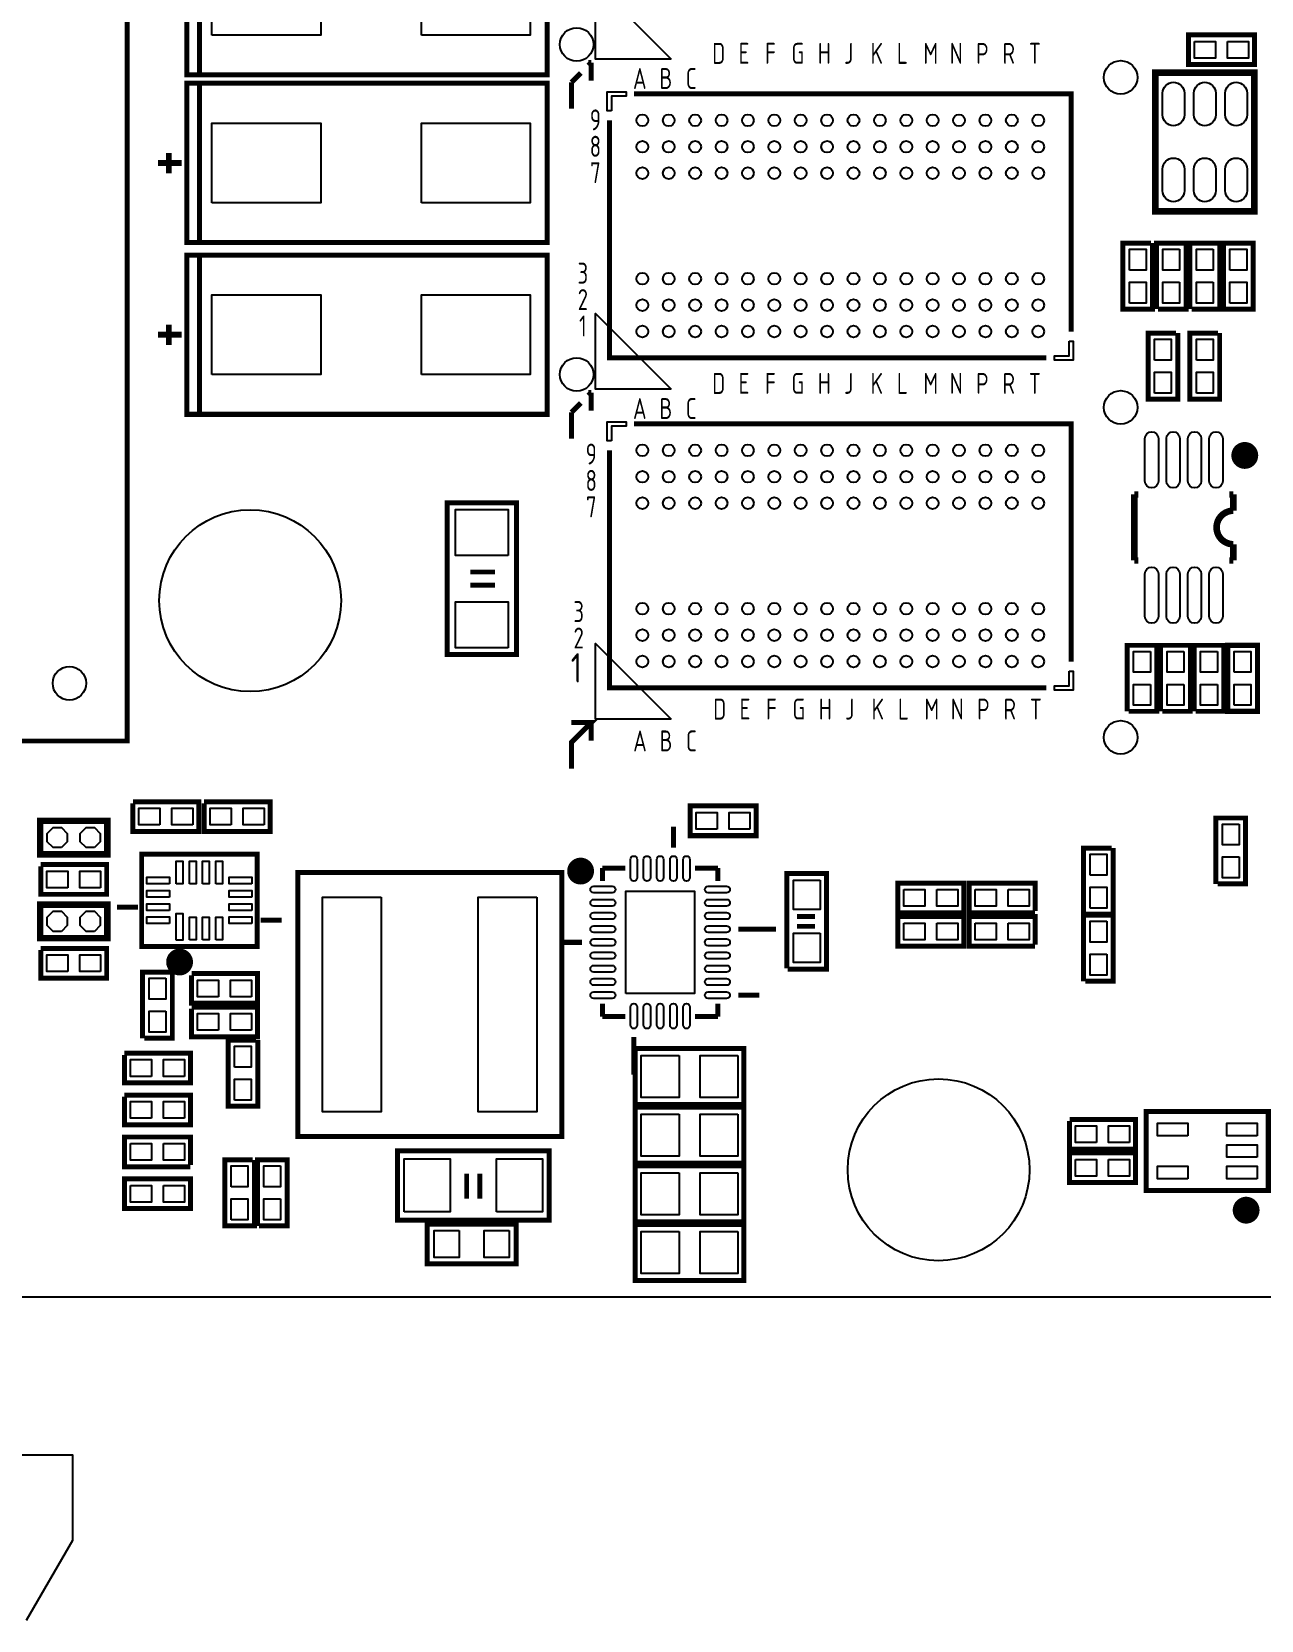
# Model space of a CAD drawing. Header units: millimetres. Extents: x -15 to 227, y -9 to 102.
# Drawn here: x 136.01 to 173.28, y -6.4 to 41.74 of the extents above; entities that cross this region are included whole.
import ezdxf
from ezdxf.enums import TextEntityAlignment as Align

# ---------------------------------------------------------------- set-up
doc = ezdxf.new("R2010")
doc.units = ezdxf.units.MM
doc.header["$LTSCALE"] = 10
for name, color, linetype in [('BG_OUTLINE', 2, 'Continuous'), ('PG_SILKSCREEN_TOP', 3, 'Continuous'), ('PIN_TOP', 4, 'Continuous')]:
    doc.layers.add(name, color=color, linetype=linetype)
doc.styles.get("Standard").update_dxf_attribs({"font": 'isocp.shx', "width": 0.707, "bigfont": 'hztxt.shx'})

msp = doc.modelspace()

# ---------------------------------------------------------------- linework, layer by layer
at = {"layer": 'BG_OUTLINE'}
for points in [[(133.299962, 3.39979), (224.499932, 3.39979, 0.414205), (226.499928, 5.399786), (226.499928, 70.799706), (226.499928, 99.799902, 0.414202), (224.499932, 101.799898), (-5.500116, 101.799898, 0.414205)], [(135.849868, -6.400292), (137.249916, -3.975354), (137.249916, -1.400048), (133.299962, -1.400048, -0.414206)]]:
    msp.add_lwpolyline(points, format="xyb", dxfattribs=at)
at = {"layer": 'PG_SILKSCREEN_TOP'}
for points in [[(138.900408, 20.245832, 0.150114, 0.150114, 0), (80.400652, 20.245832, 0.150114, 0.150114, 0), (80.400652, 78.745588, 0.150114, 0.150114, 0), (138.900408, 78.745588, 0.150114, 0.150114, 0)], [(140.708888, 45.259752, 0.1524, 0.1524, 0), (151.630888, 45.259752, 0.1524, 0.1524, 0), (151.630888, 40.433752, 0.1524, 0.1524, 0), (140.708888, 40.433752, 0.1524, 0.1524, 0)], [(173.077886, 40.745664, 0.1524, 0.1524, 0), (171.07789, 40.745664, 0.1524, 0.1524, 0), (171.07789, 41.64584, 0.1524, 0.1524, 0), (173.077886, 41.64584, 0.1524, 0.1524, 0)], [(173.070012, 40.501824, 0.199898, 0.199898, 0), (173.070012, 36.30168, 0.199898, 0.199898, 0), (170.069764, 36.30168, 0.199898, 0.199898, 0), (170.069764, 40.501824, 0.199898, 0.199898, 0)], [(140.708888, 40.179752, 0.1524, 0.1524, 0), (151.630888, 40.179752, 0.1524, 0.1524, 0), (151.630888, 35.353752, 0.1524, 0.1524, 0), (140.708888, 35.353752, 0.1524, 0.1524, 0)], [(173.035976, 35.33775, 0.1524, 0.1524, 0), (173.035976, 33.337754, 0.1524, 0.1524, 0), (172.1358, 33.337754, 0.1524, 0.1524, 0), (172.1358, 35.33775, 0.1524, 0.1524, 0)], [(140.708888, 34.972752, 0.1524, 0.1524, 0), (151.376888, 34.972752, 0.1524, 0.1524, 0), (151.630888, 34.972752, 0.1524, 0.1524, 0), (151.630888, 30.146752, 0.1524, 0.1524, 0), (140.708888, 30.146752, 0.1524, 0.1524, 0)], [(172.985684, 28.900882, 0.405892, 0.405892, 1), (172.577608, 28.901034, 0.405892, 0.405892, 1)], [(148.599652, 22.868382, 0.150114, 0.150114, 0), (148.599652, 27.468322, 0.150114, 0.150114, 0), (150.699724, 27.468322, 0.150114, 0.150114, 0), (150.699724, 22.868382, 0.150114, 0.150114, 0)], [(173.162976, 23.14575, 0.1524, 0.1524, 0), (173.162976, 21.145754, 0.1524, 0.1524, 0), (172.2628, 21.145754, 0.1524, 0.1524, 0), (172.2628, 23.14575, 0.1524, 0.1524, 0)], [(155.96489, 18.27784, 0.1524, 0.1524, 0), (157.964886, 18.27784, 0.1524, 0.1524, 0), (157.964886, 17.377664, 0.1524, 0.1524, 0), (155.96489, 17.377664, 0.1524, 0.1524, 0)], [(136.263888, 17.827752, 0.199898, 0.199898, 0), (138.295888, 17.827752, 0.199898, 0.199898, 0), (138.295888, 16.811752, 0.199898, 0.199898, 0), (136.263888, 16.811752, 0.199898, 0.199898, 0)], [(136.263888, 17.827752, 0.127, 0.127, 0), (138.295888, 17.827752, 0.127, 0.127, 0), (138.295888, 16.811752, 0.127, 0.127, 0), (136.263888, 16.811752, 0.127, 0.127, 0)], [(139.339828, 14.014704, 0.150114, 0.150114, 0), (139.339828, 16.8148, 0.150114, 0.150114, 0), (142.839948, 16.8148, 0.150114, 0.150114, 0), (142.839948, 14.014704, 0.150114, 0.150114, 0)], [(152.850342, 16.303752, 0.4064, 0.4064, 1), (152.443582, 16.30386, 0.4064, 0.4064, 1)], [(152.074626, 16.260826, 0.1524, 0.1524, 0), (152.074626, 8.260842, 0.1524, 0.1524, 0), (144.074642, 8.260842, 0.1524, 0.1524, 0), (144.074642, 16.260826, 0.1524, 0.1524, 0)], [(164.264086, 15.041118, 0.1524, 0.1524, 0), (162.26409, 15.041118, 0.1524, 0.1524, 0), (162.26409, 15.941294, 0.1524, 0.1524, 0), (164.264086, 15.941294, 0.1524, 0.1524, 0)], [(136.263888, 15.287752, 0.199898, 0.199898, 0), (138.295888, 15.287752, 0.199898, 0.199898, 0), (138.295888, 14.271752, 0.199898, 0.199898, 0), (136.263888, 14.271752, 0.199898, 0.199898, 0)], [(136.263888, 15.287752, 0.127, 0.127, 0), (138.295888, 15.287752, 0.127, 0.127, 0), (138.295888, 14.271752, 0.127, 0.127, 0), (136.263888, 14.271752, 0.127, 0.127, 0)], [(164.264086, 14.025118, 0.1524, 0.1524, 0), (162.26409, 14.025118, 0.1524, 0.1524, 0), (162.26409, 14.925294, 0.1524, 0.1524, 0), (164.264086, 14.925294, 0.1524, 0.1524, 0)], [(140.69314, 13.547852, 0.4064, 0.4064, 1), (140.286636, 13.548052, 0.4064, 0.4064, 1)], [(157.598872, 9.230868, 0.150114, 0.150114, 0), (154.298904, 9.230868, 0.150114, 0.150114, 0), (154.298904, 10.930636, 0.150114, 0.150114, 0), (157.598872, 10.930636, 0.150114, 0.150114, 0)], [(157.598872, 7.452868, 0.150114, 0.150114, 0), (154.298904, 7.452868, 0.150114, 0.150114, 0), (154.298904, 9.152636, 0.150114, 0.150114, 0), (157.598872, 9.152636, 0.150114, 0.150114, 0)], [(173.49597, 6.620256, 0.1524, 0.1524, 0), (169.796206, 6.620256, 0.1524, 0.1524, 0), (169.796206, 9.020048, 0.1524, 0.1524, 0), (173.49597, 9.020048, 0.1524, 0.1524, 0)], [(147.093686, 7.828788, 0.150114, 0.150114, 0), (151.693626, 7.828788, 0.150114, 0.150114, 0), (151.693626, 5.728716, 0.150114, 0.150114, 0), (147.093686, 5.728716, 0.150114, 0.150114, 0)], [(169.471086, 6.862064, 0.1524, 0.1524, 0), (167.47109, 6.862064, 0.1524, 0.1524, 0), (167.47109, 7.76224, 0.1524, 0.1524, 0), (169.471086, 7.76224, 0.1524, 0.1524, 0)], [(157.598872, 5.674868, 0.150114, 0.150114, 0), (154.298904, 5.674868, 0.150114, 0.150114, 0), (154.298904, 7.374636, 0.150114, 0.150114, 0), (157.598872, 7.374636, 0.150114, 0.150114, 0)], [(140.819632, 6.074664, 0.1524, 0.1524, 0), (138.819636, 6.074664, 0.1524, 0.1524, 0), (138.819636, 6.97484, 0.1524, 0.1524, 0), (140.819632, 6.97484, 0.1524, 0.1524, 0)], [(173.026324, 6.027166, 0.4064, 0.4064, 1), (172.619852, 6.027138, 0.4064, 0.4064, 1)], [(150.694898, 4.400804, 0.150114, 0.150114, 0), (147.994878, 4.400804, 0.150114, 0.150114, 0), (147.994878, 5.6007, 0.150114, 0.150114, 0), (150.694898, 5.6007, 0.150114, 0.150114, 0)], [(157.598872, 3.896868, 0.150114, 0.150114, 0), (154.298904, 3.896868, 0.150114, 0.150114, 0), (154.298904, 5.596636, 0.150114, 0.150114, 0), (157.598872, 5.596636, 0.150114, 0.150114, 0)]]:
    msp.add_lwpolyline(points, format="xyseb", close=True, dxfattribs=at)
for points in [[(141.089888, 45.259752, 0.1524, 0.1524, 0), (141.089888, 40.433752, 0.1524, 0.1524, 0)], [(152.654762, 40.49268, 0.1524, 0.1524, 0), (152.36952, 40.207438, 0.1524, 0.1524, 0)], [(152.969722, 40.807386, 0.1524, 0.1524, 0), (152.883108, 40.720772, 0.1524, 0.1524, 0)], [(152.883108, 40.807386, 0.1524, 0.1524, 0), (152.969722, 40.807386, 0.1524, 0.1524, 0)], [(152.969722, 40.807386, 0.1524, 0.1524, 0), (152.969722, 40.257476, 0.1524, 0.1524, 0)], [(141.089888, 40.179752, 0.1524, 0.1524, 0), (141.089888, 35.353752, 0.1524, 0.1524, 0)], [(152.36952, 40.207438, 0.1524, 0.1524, 0), (152.36952, 39.407338, 0.1524, 0.1524, 0)], [(154.269694, 39.856156, 0.1524, 0.1524, 0), (167.519604, 39.856156, 0.1524, 0.1524, 0), (167.519604, 32.656272, 0.1524, 0.1524, 0)], [(166.769542, 31.856172, 0.1524, 0.1524, 0), (153.519632, 31.856172, 0.1524, 0.1524, 0), (153.519632, 39.056056, 0.1524, 0.1524, 0)], [(140.165328, 38.071552, 0.1778, 0.1778, 0), (140.165328, 37.450522, 0.1778, 0.1778, 0)], [(139.838938, 37.766752, 0.1778, 0.1778, 0), (140.552678, 37.766752, 0.1778, 0.1778, 0)], [(169.987976, 35.33775, 0.150114, 0.150114, 0), (169.987976, 33.337754, 0.150114, 0.150114, 0), (169.0878, 33.337754, 0.150114, 0.150114, 0), (169.0878, 35.33775, 0.150114, 0.150114, 0), (169.937938, 35.33775, 0.150114, 0.150114, 0)], [(170.1038, 33.337754, 0.150114, 0.150114, 0), (170.1038, 35.33775, 0.150114, 0.150114, 0), (171.003976, 35.33775, 0.150114, 0.150114, 0), (171.003976, 33.337754, 0.150114, 0.150114, 0), (170.153838, 33.337754, 0.150114, 0.150114, 0)], [(171.1198, 33.337754, 0.150114, 0.150114, 0), (171.1198, 35.33775, 0.150114, 0.150114, 0), (172.019976, 35.33775, 0.150114, 0.150114, 0), (172.019976, 33.337754, 0.150114, 0.150114, 0), (171.169838, 33.337754, 0.150114, 0.150114, 0)], [(141.089888, 34.972752, 0.1524, 0.1524, 0), (141.089888, 30.146752, 0.1524, 0.1524, 0)], [(140.165328, 32.864552, 0.1778, 0.1778, 0), (140.165328, 32.243522, 0.1778, 0.1778, 0)], [(139.838938, 32.559752, 0.1778, 0.1778, 0), (140.552678, 32.559752, 0.1778, 0.1778, 0)], [(170.749976, 32.60725, 0.150114, 0.150114, 0), (170.749976, 30.607254, 0.150114, 0.150114, 0), (169.8498, 30.607254, 0.150114, 0.150114, 0), (169.8498, 32.60725, 0.150114, 0.150114, 0), (170.699938, 32.60725, 0.150114, 0.150114, 0)], [(172.019976, 32.60725, 0.150114, 0.150114, 0), (172.019976, 30.607254, 0.150114, 0.150114, 0), (171.1198, 30.607254, 0.150114, 0.150114, 0), (171.1198, 32.60725, 0.150114, 0.150114, 0), (171.969938, 32.60725, 0.150114, 0.150114, 0)], [(152.969722, 30.806136, 0.1524, 0.1524, 0), (152.883108, 30.719522, 0.1524, 0.1524, 0)], [(152.883108, 30.806136, 0.1524, 0.1524, 0), (152.969722, 30.806136, 0.1524, 0.1524, 0)], [(152.969722, 30.806136, 0.1524, 0.1524, 0), (152.969722, 30.256226, 0.1524, 0.1524, 0)], [(152.654762, 30.49143, 0.1524, 0.1524, 0), (152.36952, 30.206188, 0.1524, 0.1524, 0)], [(152.36952, 30.206188, 0.1524, 0.1524, 0), (152.36952, 29.406088, 0.1524, 0.1524, 0)], [(154.269694, 29.854906, 0.1524, 0.1524, 0), (167.519604, 29.854906, 0.1524, 0.1524, 0), (167.519604, 22.655022, 0.1524, 0.1524, 0)], [(166.769542, 21.854922, 0.1524, 0.1524, 0), (153.519632, 21.854922, 0.1524, 0.1524, 0), (153.519632, 29.054806, 0.1524, 0.1524, 0)], [(169.435018, 27.71775, 0.199898, 0.199898, 0), (169.555414, 27.71775, 0.199898, 0.199898, 0)], [(169.435018, 25.717754, 0.199898, 0.199898, 0), (169.435018, 27.71775, 0.199898, 0.199898, 0)], [(172.435266, 27.71775, 0.199898, 0.199898, 0), (172.435266, 27.225752, 0.199898, 0.199898, 1.00025), (172.435266, 26.209752, 0.199898, 0.199898, 0), (172.435266, 25.717754, 0.199898, 0.199898, 0)], [(172.315124, 27.71775, 0.199898, 0.199898, 0), (172.435266, 27.71775, 0.199898, 0.199898, 0)], [(169.555414, 25.717754, 0.199898, 0.199898, 0), (169.435018, 25.717754, 0.199898, 0.199898, 0)], [(172.435266, 25.717754, 0.199898, 0.199898, 0), (172.315124, 25.717754, 0.199898, 0.199898, 0)], [(149.299676, 25.36825, 0.150114, 0.150114, 0), (150.049738, 25.36825, 0.150114, 0.150114, 0)], [(149.299676, 24.968454, 0.150114, 0.150114, 0), (150.049738, 24.968454, 0.150114, 0.150114, 0)], [(169.215054, 21.145754, 0.150114, 0.150114, 0), (169.215054, 23.14575, 0.150114, 0.150114, 0), (170.11523, 23.14575, 0.150114, 0.150114, 0), (170.11523, 21.145754, 0.150114, 0.150114, 0), (169.265092, 21.145754, 0.150114, 0.150114, 0)], [(170.231054, 21.145754, 0.150114, 0.150114, 0), (170.231054, 23.14575, 0.150114, 0.150114, 0), (171.13123, 23.14575, 0.150114, 0.150114, 0), (171.13123, 21.145754, 0.150114, 0.150114, 0), (170.281092, 21.145754, 0.150114, 0.150114, 0)], [(171.247054, 21.145754, 0.150114, 0.150114, 0), (171.247054, 23.14575, 0.150114, 0.150114, 0), (172.14723, 23.14575, 0.150114, 0.150114, 0), (172.14723, 21.145754, 0.150114, 0.150114, 0), (171.297092, 21.145754, 0.150114, 0.150114, 0)], [(152.36952, 20.804886, 0.1524, 0.1524, 0), (152.969722, 20.804886, 0.1524, 0.1524, 0), (152.36952, 20.204938, 0.1524, 0.1524, 0), (152.36952, 19.404838, 0.1524, 0.1524, 0)], [(152.969722, 20.804886, 0.1524, 0.1524, 0), (152.969722, 20.254976, 0.1524, 0.1524, 0)], [(139.07389, 18.40484, 0.150114, 0.150114, 0), (141.073886, 18.40484, 0.150114, 0.150114, 0), (141.073886, 17.504664, 0.150114, 0.150114, 0), (139.07389, 17.504664, 0.150114, 0.150114, 0), (139.07389, 18.354802, 0.150114, 0.150114, 0)], [(141.23289, 18.40484, 0.150114, 0.150114, 0), (143.232886, 18.40484, 0.150114, 0.150114, 0), (143.232886, 17.504664, 0.150114, 0.150114, 0), (141.23289, 17.504664, 0.150114, 0.150114, 0), (141.23289, 18.354802, 0.150114, 0.150114, 0)], [(171.9072, 15.913354, 0.150114, 0.150114, 0), (171.9072, 17.91335, 0.150114, 0.150114, 0), (172.807376, 17.91335, 0.150114, 0.150114, 0), (172.807376, 15.913354, 0.150114, 0.150114, 0), (171.957238, 15.913354, 0.150114, 0.150114, 0)], [(155.459684, 17.014698, 0.1524, 0.1524, 0), (155.459684, 17.649698, 0.1524, 0.1524, 0)], [(168.794176, 16.999204, 0.150114, 0.150114, 0), (168.794176, 14.999208, 0.150114, 0.150114, 0), (167.894, 14.999208, 0.150114, 0.150114, 0), (167.894, 16.999204, 0.150114, 0.150114, 0), (168.744138, 16.999204, 0.150114, 0.150114, 0)], [(136.27989, 16.49984, 0.150114, 0.150114, 0), (138.279886, 16.49984, 0.150114, 0.150114, 0), (138.279886, 15.599664, 0.150114, 0.150114, 0), (136.27989, 15.599664, 0.150114, 0.150114, 0), (136.27989, 16.449802, 0.150114, 0.150114, 0)], [(153.309574, 15.998698, 0.1524, 0.1524, 0), (153.309574, 16.394684, 0.1524, 0.1524, 0)], [(153.309574, 16.394684, 0.1524, 0.1524, 0), (154.005534, 16.394684, 0.1524, 0.1524, 0)], [(156.113734, 16.394684, 0.1524, 0.1524, 0), (156.809694, 16.394684, 0.1524, 0.1524, 0)], [(156.809694, 16.394684, 0.1524, 0.1524, 0), (156.809694, 15.998698, 0.1524, 0.1524, 0)], [(158.900114, 13.357352, 0.150114, 0.150114, 0), (158.900114, 16.231362, 0.150114, 0.150114, 0), (160.104074, 16.231362, 0.150114, 0.150114, 0), (160.104074, 13.331952, 0.150114, 0.150114, 0), (158.920434, 13.331952, 0.150114, 0.150114, 0)], [(166.423086, 15.041118, 0.150114, 0.150114, 0), (164.42309, 15.041118, 0.150114, 0.150114, 0), (164.42309, 15.941294, 0.150114, 0.150114, 0), (166.423086, 15.941294, 0.150114, 0.150114, 0), (166.423086, 15.091156, 0.150114, 0.150114, 0)], [(139.230354, 15.214854, 0.1524, 0.1524, 0), (138.595354, 15.214854, 0.1524, 0.1524, 0)], [(159.20466, 14.929866, 0.150114, 0.150114, 0), (159.75457, 14.929866, 0.150114, 0.150114, 0)], [(166.423086, 14.025118, 0.150114, 0.150114, 0), (164.42309, 14.025118, 0.150114, 0.150114, 0), (164.42309, 14.925294, 0.150114, 0.150114, 0), (166.423086, 14.925294, 0.150114, 0.150114, 0), (166.423086, 14.075156, 0.150114, 0.150114, 0)], [(167.894, 12.967208, 0.150114, 0.150114, 0), (167.894, 14.967204, 0.150114, 0.150114, 0), (168.794176, 14.967204, 0.150114, 0.150114, 0), (168.794176, 12.967208, 0.150114, 0.150114, 0), (167.944038, 12.967208, 0.150114, 0.150114, 0)], [(142.949422, 14.814804, 0.1524, 0.1524, 0), (143.584422, 14.814804, 0.1524, 0.1524, 0)], [(157.429708, 14.544802, 0.1524, 0.1524, 0), (158.572708, 14.544802, 0.1524, 0.1524, 0)], [(159.20466, 14.629638, 0.150114, 0.150114, 0), (159.75457, 14.629638, 0.150114, 0.150114, 0)], [(136.27989, 13.95984, 0.150114, 0.150114, 0), (138.279886, 13.95984, 0.150114, 0.150114, 0), (138.279886, 13.059664, 0.150114, 0.150114, 0), (136.27989, 13.059664, 0.150114, 0.150114, 0), (136.27989, 13.909802, 0.150114, 0.150114, 0)], [(152.68956, 14.144752, 0.1524, 0.1524, 0), (152.05456, 14.144752, 0.1524, 0.1524, 0)], [(139.3698, 11.239754, 0.150114, 0.150114, 0), (139.3698, 13.23975, 0.150114, 0.150114, 0), (140.269976, 13.23975, 0.150114, 0.150114, 0), (140.269976, 11.239754, 0.150114, 0.150114, 0), (139.419838, 11.239754, 0.150114, 0.150114, 0)], [(140.85189, 13.19784, 0.150114, 0.150114, 0), (142.851886, 13.19784, 0.150114, 0.150114, 0), (142.851886, 12.297664, 0.150114, 0.150114, 0), (140.85189, 12.297664, 0.150114, 0.150114, 0), (140.85189, 13.147802, 0.150114, 0.150114, 0)], [(157.429708, 12.544806, 0.1524, 0.1524, 0), (158.064708, 12.544806, 0.1524, 0.1524, 0)], [(140.85189, 12.18184, 0.150114, 0.150114, 0), (142.851886, 12.18184, 0.150114, 0.150114, 0), (142.851886, 11.281664, 0.150114, 0.150114, 0), (140.85189, 11.281664, 0.150114, 0.150114, 0), (140.85189, 12.131802, 0.150114, 0.150114, 0)], [(153.309574, 11.89482, 0.1524, 0.1524, 0), (153.309574, 12.290806, 0.1524, 0.1524, 0)], [(156.809694, 12.290806, 0.1524, 0.1524, 0), (156.809694, 11.89482, 0.1524, 0.1524, 0)], [(154.005534, 11.89482, 0.1524, 0.1524, 0), (153.309574, 11.89482, 0.1524, 0.1524, 0)], [(156.809694, 11.89482, 0.1524, 0.1524, 0), (156.113734, 11.89482, 0.1524, 0.1524, 0)], [(142.860776, 11.18235, 0.150114, 0.150114, 0), (142.860776, 9.182354, 0.150114, 0.150114, 0), (141.9606, 9.182354, 0.150114, 0.150114, 0), (141.9606, 11.18235, 0.150114, 0.150114, 0), (142.810738, 11.18235, 0.150114, 0.150114, 0)], [(154.259534, 11.274806, 0.1524, 0.1524, 0), (154.259534, 10.131806, 0.1524, 0.1524, 0)], [(138.819636, 10.78484, 0.150114, 0.150114, 0), (140.819632, 10.78484, 0.150114, 0.150114, 0), (140.819632, 9.884664, 0.150114, 0.150114, 0), (138.819636, 9.884664, 0.150114, 0.150114, 0), (138.819636, 10.734802, 0.150114, 0.150114, 0)], [(138.819636, 9.51484, 0.150114, 0.150114, 0), (140.819632, 9.51484, 0.150114, 0.150114, 0), (140.819632, 8.614664, 0.150114, 0.150114, 0), (138.819636, 8.614664, 0.150114, 0.150114, 0), (138.819636, 9.464802, 0.150114, 0.150114, 0)], [(167.47109, 8.77824, 0.150114, 0.150114, 0), (169.471086, 8.77824, 0.150114, 0.150114, 0), (169.471086, 7.878064, 0.150114, 0.150114, 0), (167.47109, 7.878064, 0.150114, 0.150114, 0), (167.47109, 8.728202, 0.150114, 0.150114, 0)], [(140.819632, 7.344664, 0.150114, 0.150114, 0), (138.819636, 7.344664, 0.150114, 0.150114, 0), (138.819636, 8.24484, 0.150114, 0.150114, 0), (140.819632, 8.24484, 0.150114, 0.150114, 0), (140.819632, 7.394702, 0.150114, 0.150114, 0)], [(142.759176, 7.55015, 0.150114, 0.150114, 0), (142.759176, 5.550154, 0.150114, 0.150114, 0), (141.859, 5.550154, 0.150114, 0.150114, 0), (141.859, 7.55015, 0.150114, 0.150114, 0), (142.709138, 7.55015, 0.150114, 0.150114, 0)], [(142.8496, 5.550154, 0.150114, 0.150114, 0), (142.8496, 7.55015, 0.150114, 0.150114, 0), (143.749776, 7.55015, 0.150114, 0.150114, 0), (143.749776, 5.550154, 0.150114, 0.150114, 0), (142.899638, 5.550154, 0.150114, 0.150114, 0)], [(149.193758, 7.128764, 0.150114, 0.150114, 0), (149.193758, 6.378702, 0.150114, 0.150114, 0)], [(149.593554, 7.128764, 0.150114, 0.150114, 0), (149.593554, 6.378702, 0.150114, 0.150114, 0)]]:
    msp.add_lwpolyline(points, format="xyseb", dxfattribs=at)
for points in [[(155.396692, 40.9067), (153.096722, 40.9067), (153.096722, 43.20667)], [(155.396692, 30.90545), (153.096722, 30.90545), (153.096722, 33.20542)], [(155.396692, 20.9042), (153.096722, 20.9042), (153.096722, 23.20417)]]:
    msp.add_lwpolyline(points, close=True, dxfattribs=at)
at = {"layer": 'PIN_TOP'}
for points in [[(141.470888, 41.640252), (141.470888, 44.053252), (144.772888, 44.053252), (144.772888, 41.640252)], [(147.820888, 41.640252), (147.820888, 44.053252), (151.122888, 44.053252), (151.122888, 41.640252)], [(171.260516, 41.449752), (171.895516, 41.449752), (171.895516, 40.941752), (171.260516, 40.941752)], [(172.26026, 41.449752), (172.89526, 41.449752), (172.89526, 40.941752), (172.26026, 40.941752)], [(153.583132, 39.348156), (153.456132, 39.348156), (153.456132, 39.919656), (154.027632, 39.919656), (154.027632, 39.792656), (153.583132, 39.792656)], [(141.470888, 36.560252), (141.470888, 38.973252), (144.772888, 38.973252), (144.772888, 36.560252)], [(147.820888, 36.560252), (147.820888, 38.973252), (151.122888, 38.973252), (151.122888, 36.560252)], [(169.283888, 34.520124), (169.283888, 35.155124), (169.791888, 35.155124), (169.791888, 34.520124)], [(170.807888, 35.155124), (170.807888, 34.520124), (170.299888, 34.520124), (170.299888, 35.155124)], [(171.823888, 35.155124), (171.823888, 34.520124), (171.315888, 34.520124), (171.315888, 35.155124)], [(172.331888, 34.520124), (172.331888, 35.155124), (172.839888, 35.155124), (172.839888, 34.520124)], [(141.470888, 31.353252), (141.470888, 33.766252), (144.772888, 33.766252), (144.772888, 31.353252)], [(147.820888, 31.353252), (147.820888, 33.766252), (151.122888, 33.766252), (151.122888, 31.353252)], [(169.283888, 33.52038), (169.283888, 34.15538), (169.791888, 34.15538), (169.791888, 33.52038)], [(170.807888, 34.15538), (170.807888, 33.52038), (170.299888, 33.52038), (170.299888, 34.15538)], [(171.823888, 34.15538), (171.823888, 33.52038), (171.315888, 33.52038), (171.315888, 34.15538)], [(172.331888, 33.52038), (172.331888, 34.15538), (172.839888, 34.15538), (172.839888, 33.52038)], [(167.456104, 32.364172), (167.583104, 32.364172), (167.583104, 31.792672), (167.011604, 31.792672), (167.011604, 31.919672), (167.456104, 31.919672)], [(170.045888, 31.789624), (170.045888, 32.424624), (170.553888, 32.424624), (170.553888, 31.789624)], [(171.315888, 31.789624), (171.315888, 32.424624), (171.823888, 32.424624), (171.823888, 31.789624)], [(170.045888, 30.78988), (170.045888, 31.42488), (170.553888, 31.42488), (170.553888, 30.78988)], [(171.315888, 30.78988), (171.315888, 31.42488), (171.823888, 31.42488), (171.823888, 30.78988)], [(153.583132, 29.346906), (153.456132, 29.346906), (153.456132, 29.918406), (154.027632, 29.918406), (154.027632, 29.791406), (153.583132, 29.791406)], [(150.449788, 25.8699), (148.849588, 25.8699), (148.849588, 27.2669), (150.449788, 27.2669)], [(150.449788, 23.069804), (148.849588, 23.069804), (148.849588, 24.466804), (150.449788, 24.466804)], [(169.919142, 22.963124), (169.919142, 22.328124), (169.411142, 22.328124), (169.411142, 22.963124)], [(170.935142, 22.963124), (170.935142, 22.328124), (170.427142, 22.328124), (170.427142, 22.963124)], [(171.951142, 22.963124), (171.951142, 22.328124), (171.443142, 22.328124), (171.443142, 22.963124)], [(172.458888, 22.328124), (172.458888, 22.963124), (172.966888, 22.963124), (172.966888, 22.328124)], [(167.456104, 22.362922), (167.583104, 22.362922), (167.583104, 21.791422), (167.011604, 21.791422), (167.011604, 21.918422), (167.456104, 21.918422)], [(169.919142, 21.96338), (169.919142, 21.32838), (169.411142, 21.32838), (169.411142, 21.96338)], [(170.935142, 21.96338), (170.935142, 21.32838), (170.427142, 21.32838), (170.427142, 21.96338)], [(171.951142, 21.96338), (171.951142, 21.32838), (171.443142, 21.32838), (171.443142, 21.96338)], [(172.458888, 21.32838), (172.458888, 21.96338), (172.966888, 21.96338), (172.966888, 21.32838)], [(139.891516, 17.700752), (139.256516, 17.700752), (139.256516, 18.208752), (139.891516, 18.208752)], [(140.89126, 17.700752), (140.25626, 17.700752), (140.25626, 18.208752), (140.89126, 18.208752)], [(142.050516, 17.700752), (141.415516, 17.700752), (141.415516, 18.208752), (142.050516, 18.208752)], [(143.05026, 17.700752), (142.41526, 17.700752), (142.41526, 18.208752), (143.05026, 18.208752)], [(156.782516, 17.573752), (156.147516, 17.573752), (156.147516, 18.081752), (156.782516, 18.081752)], [(157.78226, 17.573752), (157.14726, 17.573752), (157.14726, 18.081752), (157.78226, 18.081752)], [(136.90601, 17.014952), (136.653514, 17.014952), (136.474962, 17.193504), (136.474962, 17.446), (136.653514, 17.624552), (136.90601, 17.624552), (137.084562, 17.446), (137.084562, 17.193504)], [(137.906262, 17.014952), (137.653766, 17.014952), (137.475214, 17.193504), (137.475214, 17.446), (137.653766, 17.624552), (137.906262, 17.624552), (138.084814, 17.446), (138.084814, 17.193504)], [(172.611288, 17.730724), (172.611288, 17.095724), (172.103288, 17.095724), (172.103288, 17.730724)], [(140.38834, 15.921736), (140.38834, 16.607536), (140.59154, 16.607536), (140.59154, 15.921736)], [(140.78839, 15.921736), (140.78839, 16.607536), (140.99159, 16.607536), (140.99159, 15.921736)], [(141.188186, 15.921736), (141.188186, 16.607536), (141.391386, 16.607536), (141.391386, 15.921736)], [(141.588236, 15.921736), (141.588236, 16.607536), (141.791436, 16.607536), (141.791436, 15.921736)], [(168.090088, 16.181578), (168.090088, 16.816578), (168.598088, 16.816578), (168.598088, 16.181578)], [(172.611288, 16.73098), (172.611288, 16.09598), (172.103288, 16.09598), (172.103288, 16.73098)], [(137.097516, 15.795752), (136.462516, 15.795752), (136.462516, 16.303752), (137.097516, 16.303752)], [(138.09726, 15.795752), (137.46226, 15.795752), (137.46226, 16.303752), (138.09726, 16.303752)], [(140.182854, 15.9131), (139.497054, 15.9131), (139.497054, 16.1163), (140.182854, 16.1163)], [(142.682722, 15.9131), (141.996922, 15.9131), (141.996922, 16.1163), (142.682722, 16.1163)], [(159.911034, 16.024352), (159.911034, 15.135352), (159.098234, 15.135352), (159.098234, 16.024352)], [(140.182854, 15.51305), (139.497054, 15.51305), (139.497054, 15.71625), (140.182854, 15.71625)], [(142.682722, 15.51305), (141.996922, 15.51305), (141.996922, 15.71625), (142.682722, 15.71625)], [(146.60372, 15.512034), (146.60372, 9.009634), (144.82572, 9.009634), (144.82572, 15.512034)], [(151.323548, 15.512034), (151.323548, 9.009634), (149.545548, 9.009634), (149.545548, 15.512034)], [(154.018234, 12.595352), (154.018234, 15.694152), (156.101034, 15.694152), (156.101034, 12.595352)], [(162.446716, 15.745206), (163.081716, 15.745206), (163.081716, 15.237206), (162.446716, 15.237206)], [(163.44646, 15.745206), (164.08146, 15.745206), (164.08146, 15.237206), (163.44646, 15.237206)], [(164.605716, 15.745206), (165.240716, 15.745206), (165.240716, 15.237206), (164.605716, 15.237206)], [(165.60546, 15.745206), (166.24046, 15.745206), (166.24046, 15.237206), (165.60546, 15.237206)], [(168.090088, 15.181834), (168.090088, 15.816834), (168.598088, 15.816834), (168.598088, 15.181834)], [(136.90601, 14.474952), (136.653514, 14.474952), (136.474962, 14.653504), (136.474962, 14.906), (136.653514, 15.084552), (136.90601, 15.084552), (137.084562, 14.906), (137.084562, 14.653504)], [(137.906262, 14.474952), (137.653766, 14.474952), (137.475214, 14.653504), (137.475214, 14.906), (137.653766, 15.084552), (137.906262, 15.084552), (138.084814, 14.906), (138.084814, 14.653504)], [(140.182854, 15.113254), (139.497054, 15.113254), (139.497054, 15.316454), (140.182854, 15.316454)], [(140.38834, 14.208252), (140.38834, 15.021052), (140.59154, 15.021052), (140.59154, 14.208252)], [(142.682722, 15.113254), (141.996922, 15.113254), (141.996922, 15.316454), (142.682722, 15.316454)], [(140.182854, 14.713204), (139.497054, 14.713204), (139.497054, 14.916404), (140.182854, 14.916404)], [(140.78839, 14.221968), (140.78839, 14.907768), (140.99159, 14.907768), (140.99159, 14.221968)], [(141.188186, 14.221968), (141.188186, 14.907768), (141.391386, 14.907768), (141.391386, 14.221968)], [(141.588236, 14.221968), (141.588236, 14.907768), (141.791436, 14.907768), (141.791436, 14.221968)], [(142.682722, 14.713204), (141.996922, 14.713204), (141.996922, 14.916404), (142.682722, 14.916404)], [(162.446716, 14.729206), (163.081716, 14.729206), (163.081716, 14.221206), (162.446716, 14.221206)], [(163.44646, 14.729206), (164.08146, 14.729206), (164.08146, 14.221206), (163.44646, 14.221206)], [(164.605716, 14.729206), (165.240716, 14.729206), (165.240716, 14.221206), (164.605716, 14.221206)], [(165.60546, 14.729206), (166.24046, 14.729206), (166.24046, 14.221206), (165.60546, 14.221206)], [(168.598088, 14.784578), (168.598088, 14.149578), (168.090088, 14.149578), (168.090088, 14.784578)], [(159.911034, 14.424152), (159.911034, 13.535152), (159.098234, 13.535152), (159.098234, 14.424152)], [(137.097516, 13.255752), (136.462516, 13.255752), (136.462516, 13.763752), (137.097516, 13.763752)], [(138.09726, 13.255752), (137.46226, 13.255752), (137.46226, 13.763752), (138.09726, 13.763752)], [(168.598088, 13.784834), (168.598088, 13.149834), (168.090088, 13.149834), (168.090088, 13.784834)], [(140.073888, 13.057124), (140.073888, 12.422124), (139.565888, 12.422124), (139.565888, 13.057124)], [(141.669516, 12.493752), (141.034516, 12.493752), (141.034516, 13.001752), (141.669516, 13.001752)], [(142.66926, 12.493752), (142.03426, 12.493752), (142.03426, 13.001752), (142.66926, 13.001752)], [(140.073888, 12.05738), (140.073888, 11.42238), (139.565888, 11.42238), (139.565888, 12.05738)], [(141.669516, 11.477752), (141.034516, 11.477752), (141.034516, 11.985752), (141.669516, 11.985752)], [(142.66926, 11.477752), (142.03426, 11.477752), (142.03426, 11.985752), (142.66926, 11.985752)], [(142.156688, 10.364724), (142.156688, 10.999724), (142.664688, 10.999724), (142.664688, 10.364724)], [(155.630372, 10.715752), (155.630372, 9.445752), (154.487372, 9.445752), (154.487372, 10.715752)], [(157.410404, 10.715752), (157.410404, 9.445752), (156.267404, 9.445752), (156.267404, 10.715752)], [(139.637262, 10.080752), (139.002262, 10.080752), (139.002262, 10.588752), (139.637262, 10.588752)], [(140.637006, 10.080752), (140.002006, 10.080752), (140.002006, 10.588752), (140.637006, 10.588752)], [(142.156688, 9.36498), (142.156688, 9.99998), (142.664688, 9.99998), (142.664688, 9.36498)], [(139.637262, 8.810752), (139.002262, 8.810752), (139.002262, 9.318752), (139.637262, 9.318752)], [(140.637006, 8.810752), (140.002006, 8.810752), (140.002006, 9.318752), (140.637006, 9.318752)], [(155.630372, 8.937752), (155.630372, 7.667752), (154.487372, 7.667752), (154.487372, 8.937752)], [(157.410404, 8.937752), (157.410404, 7.667752), (156.267404, 7.667752), (156.267404, 8.937752)], [(168.288716, 8.074152), (167.653716, 8.074152), (167.653716, 8.582152), (168.288716, 8.582152)], [(169.28846, 8.074152), (168.65346, 8.074152), (168.65346, 8.582152), (169.28846, 8.582152)], [(171.053252, 8.279638), (170.138852, 8.279638), (170.138852, 8.660638), (171.053252, 8.660638)], [(173.153324, 8.279638), (172.238924, 8.279638), (172.238924, 8.660638), (173.153324, 8.660638)], [(139.002262, 8.048752), (139.637262, 8.048752), (139.637262, 7.540752), (139.002262, 7.540752)], [(140.002006, 8.048752), (140.637006, 8.048752), (140.637006, 7.540752), (140.002006, 7.540752)], [(173.153324, 7.629652), (172.238924, 7.629652), (172.238924, 8.010652), (173.153324, 8.010652)], [(142.055088, 6.732524), (142.055088, 7.367524), (142.563088, 7.367524), (142.563088, 6.732524)], [(143.553688, 7.367524), (143.553688, 6.732524), (143.045688, 6.732524), (143.045688, 7.367524)], [(147.295108, 5.978652), (147.295108, 7.578852), (148.692108, 7.578852), (148.692108, 5.978652)], [(150.095204, 5.978652), (150.095204, 7.578852), (151.492204, 7.578852), (151.492204, 5.978652)], [(167.653716, 7.566152), (168.288716, 7.566152), (168.288716, 7.058152), (167.653716, 7.058152)], [(168.65346, 7.566152), (169.28846, 7.566152), (169.28846, 7.058152), (168.65346, 7.058152)], [(171.053252, 6.979666), (170.138852, 6.979666), (170.138852, 7.360666), (171.053252, 7.360666)], [(173.153324, 6.979666), (172.238924, 6.979666), (172.238924, 7.360666), (173.153324, 7.360666)], [(139.002262, 6.778752), (139.637262, 6.778752), (139.637262, 6.270752), (139.002262, 6.270752)], [(140.002006, 6.778752), (140.637006, 6.778752), (140.637006, 6.270752), (140.002006, 6.270752)], [(155.630372, 7.159752), (155.630372, 5.889752), (154.487372, 5.889752), (154.487372, 7.159752)], [(157.410404, 7.159752), (157.410404, 5.889752), (156.267404, 5.889752), (156.267404, 7.159752)], [(142.055088, 5.73278), (142.055088, 6.36778), (142.563088, 6.36778), (142.563088, 5.73278)], [(143.553688, 6.36778), (143.553688, 5.73278), (143.045688, 5.73278), (143.045688, 6.36778)], [(148.96592, 5.407152), (148.96592, 4.594352), (148.20392, 4.594352), (148.20392, 5.407152)], [(150.485856, 5.407152), (150.485856, 4.594352), (149.723856, 4.594352), (149.723856, 5.407152)], [(155.630372, 5.381752), (155.630372, 4.111752), (154.487372, 4.111752), (154.487372, 5.381752)], [(157.410404, 5.381752), (157.410404, 4.111752), (156.267404, 4.111752), (156.267404, 5.381752)]]:
    msp.add_lwpolyline(points, close=True, dxfattribs=at)
for points in [[(170.289728, 39.221664), (170.289728, 39.882064, -1), (170.950128, 39.882064), (170.950128, 39.221664, -1)], [(171.239688, 39.221664), (171.239688, 39.882064, -1), (171.900088, 39.882064), (171.900088, 39.221664, -1)], [(172.189648, 39.221664), (172.189648, 39.882064, -1), (172.850048, 39.882064), (172.850048, 39.221664, -1)], [(170.289728, 36.92144), (170.289728, 37.58184, -1), (170.950128, 37.58184), (170.950128, 36.92144, -1)], [(171.239688, 36.92144), (171.239688, 37.58184, -1), (171.900088, 37.58184), (171.900088, 36.92144, -1)], [(172.189648, 36.92144), (172.189648, 37.58184, -1), (172.850048, 37.58184), (172.850048, 36.92144, -1)], [(169.756836, 28.120086), (169.756836, 29.415486, -1), (170.163236, 29.415486), (170.163236, 28.120086, -1)], [(170.406822, 28.120086), (170.406822, 29.415486, -1), (170.813222, 29.415486), (170.813222, 28.120086, -1)], [(171.057062, 28.120086), (171.057062, 29.415486, -1), (171.463462, 29.415486), (171.463462, 28.120086, -1)], [(171.707048, 28.120086), (171.707048, 29.415486, -1), (172.113448, 29.415486), (172.113448, 28.120086, -1)], [(169.756836, 24.020018), (169.756836, 25.315418, -1), (170.163236, 25.315418), (170.163236, 24.020018, -1)], [(170.406822, 24.020018), (170.406822, 25.315418, -1), (170.813222, 25.315418), (170.813222, 24.020018, -1)], [(171.057062, 24.020018), (171.057062, 25.315418, -1), (171.463462, 25.315418), (171.463462, 24.020018, -1)], [(171.707048, 24.020018), (171.707048, 25.315418, -1), (172.113448, 25.315418), (172.113448, 24.020018, -1)], [(154.361134, 16.659098), (154.361134, 16.100298, -1), (154.157934, 16.100298), (154.157934, 16.659098, -1)], [(154.761184, 16.659098), (154.761184, 16.100298, -1), (154.557984, 16.100298), (154.557984, 16.659098, -1)], [(155.161234, 16.659098), (155.161234, 16.100298, -1), (154.958034, 16.100298), (154.958034, 16.659098, -1)], [(155.561284, 16.659098), (155.561284, 16.100298, -1), (155.358084, 16.100298), (155.358084, 16.659098, -1)], [(155.961334, 16.659098), (155.961334, 16.100298, -1), (155.758134, 16.100298), (155.758134, 16.659098, -1)], [(153.60396, 15.643098), (153.04516, 15.643098, -1), (153.04516, 15.846298), (153.60396, 15.846298, -1)], [(153.60396, 15.243048), (153.04516, 15.243048, -1), (153.04516, 15.446248), (153.60396, 15.446248, -1)], [(157.074108, 15.643098), (156.515308, 15.643098, -1), (156.515308, 15.846298), (157.074108, 15.846298, -1)], [(157.074108, 15.243048), (156.515308, 15.243048, -1), (156.515308, 15.446248), (157.074108, 15.446248, -1)], [(153.60396, 14.843252), (153.04516, 14.843252, -1), (153.04516, 15.046452), (153.60396, 15.046452, -1)], [(157.074108, 14.843252), (156.515308, 14.843252, -1), (156.515308, 15.046452), (157.074108, 15.046452, -1)], [(153.60396, 14.443202), (153.04516, 14.443202, -1), (153.04516, 14.646402), (153.60396, 14.646402, -1)], [(157.074108, 14.443202), (156.515308, 14.443202, -1), (156.515308, 14.646402), (157.074108, 14.646402, -1)], [(153.60396, 14.043152), (153.04516, 14.043152, -1), (153.04516, 14.246352), (153.60396, 14.246352, -1)], [(157.074108, 14.043152), (156.515308, 14.043152, -1), (156.515308, 14.246352), (157.074108, 14.246352, -1)], [(153.60396, 13.643102), (153.04516, 13.643102, -1), (153.04516, 13.846302), (153.60396, 13.846302, -1)], [(157.074108, 13.643102), (156.515308, 13.643102, -1), (156.515308, 13.846302), (157.074108, 13.846302, -1)], [(153.60396, 13.243052), (153.04516, 13.243052, -1), (153.04516, 13.446252), (153.60396, 13.446252, -1)], [(153.60396, 12.843256), (153.04516, 12.843256, -1), (153.04516, 13.046456), (153.60396, 13.046456, -1)], [(157.074108, 13.243052), (156.515308, 13.243052, -1), (156.515308, 13.446252), (157.074108, 13.446252, -1)], [(157.074108, 12.843256), (156.515308, 12.843256, -1), (156.515308, 13.046456), (157.074108, 13.046456, -1)], [(153.60396, 12.443206), (153.04516, 12.443206, -1), (153.04516, 12.646406), (153.60396, 12.646406, -1)], [(157.074108, 12.443206), (156.515308, 12.443206, -1), (156.515308, 12.646406), (157.074108, 12.646406, -1)], [(154.361134, 12.189206), (154.361134, 11.630406, -1), (154.157934, 11.630406), (154.157934, 12.189206, -1)], [(154.761184, 12.189206), (154.761184, 11.630406, -1), (154.557984, 11.630406), (154.557984, 12.189206, -1)], [(155.161234, 12.189206), (155.161234, 11.630406, -1), (154.958034, 11.630406), (154.958034, 12.189206, -1)], [(155.561284, 12.189206), (155.561284, 11.630406, -1), (155.358084, 11.630406), (155.358084, 12.189206, -1)], [(155.961334, 12.189206), (155.961334, 11.630406, -1), (155.758134, 11.630406), (155.758134, 12.189206, -1)]]:
    msp.add_lwpolyline(points, format="xyb", close=True, dxfattribs=at)
for centre, radius in [((152.527508, 41.35628), 0.508), ((169.019728, 40.357298), 0.508), ((154.51963, 39.056056), 0.1778), ((155.31973, 39.056056), 0.1778), ((156.119576, 39.056056), 0.1778), ((156.919676, 39.056056), 0.1778), ((157.719522, 39.056056), 0.1778), ((158.519622, 39.056056), 0.1778), ((159.319722, 39.056056), 0.1778), ((160.119568, 39.056056), 0.1778), ((160.919668, 39.056056), 0.1778), ((161.719514, 39.056056), 0.1778), ((162.519614, 39.056056), 0.1778), ((163.319714, 39.056056), 0.1778), ((164.11956, 39.056056), 0.1778), ((164.91966, 39.056056), 0.1778), ((165.719506, 39.056056), 0.1778), ((166.519606, 39.056056), 0.1778), ((154.51963, 38.25621), 0.1778), ((155.31973, 38.25621), 0.1778), ((156.119576, 38.25621), 0.1778), ((156.919676, 38.25621), 0.1778), ((157.719522, 38.25621), 0.1778), ((158.519622, 38.25621), 0.1778), ((159.319722, 38.25621), 0.1778), ((160.119568, 38.25621), 0.1778), ((160.919668, 38.25621), 0.1778), ((161.719514, 38.25621), 0.1778), ((162.519614, 38.25621), 0.1778), ((163.319714, 38.25621), 0.1778), ((164.11956, 38.25621), 0.1778), ((164.91966, 38.25621), 0.1778), ((165.719506, 38.25621), 0.1778), ((166.519606, 38.25621), 0.1778), ((154.51963, 37.45611), 0.1778), ((155.31973, 37.45611), 0.1778), ((156.119576, 37.45611), 0.1778), ((156.919676, 37.45611), 0.1778), ((157.719522, 37.45611), 0.1778), ((158.519622, 37.45611), 0.1778), ((159.319722, 37.45611), 0.1778), ((160.119568, 37.45611), 0.1778), ((160.919668, 37.45611), 0.1778), ((161.719514, 37.45611), 0.1778), ((162.519614, 37.45611), 0.1778), ((163.319714, 37.45611), 0.1778), ((164.11956, 37.45611), 0.1778), ((164.91966, 37.45611), 0.1778), ((165.719506, 37.45611), 0.1778), ((166.519606, 37.45611), 0.1778), ((154.51963, 34.256218), 0.1778), ((155.31973, 34.256218), 0.1778), ((156.119576, 34.256218), 0.1778), ((156.919676, 34.256218), 0.1778), ((157.719522, 34.256218), 0.1778), ((158.519622, 34.256218), 0.1778), ((159.319722, 34.256218), 0.1778), ((160.119568, 34.256218), 0.1778), ((160.919668, 34.256218), 0.1778), ((161.719514, 34.256218), 0.1778), ((162.519614, 34.256218), 0.1778), ((163.319714, 34.256218), 0.1778), ((164.11956, 34.256218), 0.1778), ((164.91966, 34.256218), 0.1778), ((165.719506, 34.256218), 0.1778), ((166.519606, 34.256218), 0.1778), ((154.51963, 33.456118), 0.1778), ((155.31973, 33.456118), 0.1778), ((156.119576, 33.456118), 0.1778), ((156.919676, 33.456118), 0.1778), ((157.719522, 33.456118), 0.1778), ((158.519622, 33.456118), 0.1778), ((159.319722, 33.456118), 0.1778), ((160.119568, 33.456118), 0.1778), ((160.919668, 33.456118), 0.1778), ((161.719514, 33.456118), 0.1778), ((162.519614, 33.456118), 0.1778), ((163.319714, 33.456118), 0.1778), ((164.11956, 33.456118), 0.1778), ((164.91966, 33.456118), 0.1778), ((165.719506, 33.456118), 0.1778), ((166.519606, 33.456118), 0.1778), ((154.51963, 32.656272), 0.1778), ((155.31973, 32.656272), 0.1778), ((156.119576, 32.656272), 0.1778), ((156.919676, 32.656272), 0.1778), ((157.719522, 32.656272), 0.1778), ((158.519622, 32.656272), 0.1778), ((159.319722, 32.656272), 0.1778), ((160.119568, 32.656272), 0.1778), ((160.919668, 32.656272), 0.1778), ((161.719514, 32.656272), 0.1778), ((162.519614, 32.656272), 0.1778), ((163.319714, 32.656272), 0.1778), ((164.11956, 32.656272), 0.1778), ((164.91966, 32.656272), 0.1778), ((165.719506, 32.656272), 0.1778), ((166.519606, 32.656272), 0.1778), ((152.527508, 31.35503), 0.508), ((169.019728, 30.356048), 0.508), ((154.51963, 29.054806), 0.1778), ((155.31973, 29.054806), 0.1778), ((156.119576, 29.054806), 0.1778), ((156.919676, 29.054806), 0.1778), ((157.719522, 29.054806), 0.1778), ((158.519622, 29.054806), 0.1778), ((159.319722, 29.054806), 0.1778), ((160.119568, 29.054806), 0.1778), ((160.919668, 29.054806), 0.1778), ((161.719514, 29.054806), 0.1778), ((162.519614, 29.054806), 0.1778), ((163.319714, 29.054806), 0.1778), ((164.11956, 29.054806), 0.1778), ((164.91966, 29.054806), 0.1778), ((165.719506, 29.054806), 0.1778), ((166.519606, 29.054806), 0.1778), ((154.51963, 28.25496), 0.1778), ((155.31973, 28.25496), 0.1778), ((156.119576, 28.25496), 0.1778), ((156.919676, 28.25496), 0.1778), ((157.719522, 28.25496), 0.1778), ((158.519622, 28.25496), 0.1778), ((159.319722, 28.25496), 0.1778), ((160.119568, 28.25496), 0.1778), ((160.919668, 28.25496), 0.1778), ((161.719514, 28.25496), 0.1778), ((162.519614, 28.25496), 0.1778), ((163.319714, 28.25496), 0.1778), ((164.11956, 28.25496), 0.1778), ((164.91966, 28.25496), 0.1778), ((165.719506, 28.25496), 0.1778), ((166.519606, 28.25496), 0.1778), ((154.51963, 27.45486), 0.1778), ((155.31973, 27.45486), 0.1778), ((156.119576, 27.45486), 0.1778), ((156.919676, 27.45486), 0.1778), ((157.719522, 27.45486), 0.1778), ((158.519622, 27.45486), 0.1778), ((159.319722, 27.45486), 0.1778), ((160.119568, 27.45486), 0.1778), ((160.919668, 27.45486), 0.1778), ((161.719514, 27.45486), 0.1778), ((162.519614, 27.45486), 0.1778), ((163.319714, 27.45486), 0.1778), ((164.11956, 27.45486), 0.1778), ((164.91966, 27.45486), 0.1778), ((165.719506, 27.45486), 0.1778), ((166.519606, 27.45486), 0.1778), ((142.62989, 24.500078), 2.7559), ((154.51963, 24.254968), 0.1778), ((155.31973, 24.254968), 0.1778), ((156.119576, 24.254968), 0.1778), ((156.919676, 24.254968), 0.1778), ((157.719522, 24.254968), 0.1778), ((158.519622, 24.254968), 0.1778), ((159.319722, 24.254968), 0.1778), ((160.119568, 24.254968), 0.1778), ((160.919668, 24.254968), 0.1778), ((161.719514, 24.254968), 0.1778), ((162.519614, 24.254968), 0.1778), ((163.319714, 24.254968), 0.1778), ((164.11956, 24.254968), 0.1778), ((164.91966, 24.254968), 0.1778), ((165.719506, 24.254968), 0.1778), ((166.519606, 24.254968), 0.1778), ((154.51963, 23.454868), 0.1778), ((155.31973, 23.454868), 0.1778), ((156.119576, 23.454868), 0.1778), ((156.919676, 23.454868), 0.1778), ((157.719522, 23.454868), 0.1778), ((158.519622, 23.454868), 0.1778), ((159.319722, 23.454868), 0.1778), ((160.119568, 23.454868), 0.1778), ((160.919668, 23.454868), 0.1778), ((161.719514, 23.454868), 0.1778), ((162.519614, 23.454868), 0.1778), ((163.319714, 23.454868), 0.1778), ((164.11956, 23.454868), 0.1778), ((164.91966, 23.454868), 0.1778), ((165.719506, 23.454868), 0.1778), ((166.519606, 23.454868), 0.1778), ((154.51963, 22.655022), 0.1778), ((155.31973, 22.655022), 0.1778), ((156.119576, 22.655022), 0.1778), ((156.919676, 22.655022), 0.1778), ((157.719522, 22.655022), 0.1778), ((158.519622, 22.655022), 0.1778), ((159.319722, 22.655022), 0.1778), ((160.119568, 22.655022), 0.1778), ((160.919668, 22.655022), 0.1778), ((161.719514, 22.655022), 0.1778), ((162.519614, 22.655022), 0.1778), ((163.319714, 22.655022), 0.1778), ((164.11956, 22.655022), 0.1778), ((164.91966, 22.655022), 0.1778), ((165.719506, 22.655022), 0.1778), ((166.519606, 22.655022), 0.1778), ((137.150602, 21.995638), 0.508), ((169.019728, 20.354798), 0.508), ((163.4998, 7.249922), 2.7559)]:
    msp.add_circle(centre, radius, dxfattribs=at)

# ---------------------------------------------------------------- texts
at = {"layer": 'PG_SILKSCREEN_TOP', "width": 0.8}
for s, p in [('D', (156.637228, 40.769032)), ('E', (157.437328, 40.769032)), ('F', (158.237428, 40.769032)), ('G', (159.037528, 40.769032)), ('H', (159.837628, 40.769032)), ('J', (160.637728, 40.769032)), ('K', (161.437828, 40.769032)), ('L', (162.237928, 40.769032)), ('M', (163.038028, 40.769032)), ('N', (163.838128, 40.769032)), ('P', (164.638228, 40.769032)), ('T', (166.238428, 40.769032)), ('R', (165.438328, 40.769032)), ('A', (154.236928, 40.007032)), ('B', (155.037028, 40.007032)), ('C', (155.837128, 40.007032)), ('D', (156.637228, 30.766512)), ('E', (157.437328, 30.766512)), ('F', (158.237428, 30.766512)), ('G', (159.037528, 30.766512)), ('H', (159.837628, 30.766512)), ('J', (160.637728, 30.766512)), ('K', (161.437828, 30.766512)), ('L', (162.237928, 30.766512)), ('M', (163.038028, 30.766512)), ('N', (163.838128, 30.766512)), ('P', (164.638228, 30.766512)), ('R', (165.438328, 30.766512)), ('T', (166.238428, 30.766512)), ('A', (154.236928, 30.004512)), ('B', (155.037028, 30.004512)), ('C', (155.837128, 30.004512)), ('D', (156.667708, 20.896072)), ('E', (157.467808, 20.896072)), ('F', (158.267908, 20.896072)), ('G', (159.068008, 20.896072)), ('H', (159.868108, 20.896072)), ('J', (160.668208, 20.896072)), ('K', (161.468308, 20.896072)), ('L', (162.268408, 20.896072)), ('M', (163.068508, 20.896072)), ('N', (163.868608, 20.896072)), ('P', (164.668708, 20.896072)), ('R', (165.468808, 20.896072)), ('T', (166.268908, 20.896072)), ('A', (154.242008, 19.930872)), ('B', (155.042108, 19.930872)), ('C', (155.842208, 19.930872))]:
    msp.add_text(s, height=0.635, dxfattribs=at).set_placement(p)
at = {"layer": 'PG_SILKSCREEN_TOP'}
for s, height, width, p in [('9', 0.635, 0.8, (153.096468, 38.752272)), ('8', 0.635, 0.8, (153.096468, 37.952172)), ('7', 0.635, 0.8, (153.096468, 37.152072)), ('3', 0.635, 0.8, (152.715468, 34.106612)), ('2', 0.635, 0.8, (152.715468, 33.306512)), ('1', 0.635, 0.8, (152.715468, 32.506412)), ('9', 0.635, 0.8, (152.969468, 28.625292)), ('8', 0.635, 0.8, (152.969468, 27.825192)), ('7', 0.635, 0.8, (152.969468, 27.025092)), ('3', 0.635, 0.8, (152.588468, 23.850092)), ('2', 0.635, 0.8, (152.588468, 23.049992)), ('1', 0.889, 0.857143, (152.519888, 22.018752))]:
    msp.add_text(s, height=height, dxfattribs=dict(at, width=width)).set_placement(p, align=Align.CENTER)

doc.saveas('drawing.dxf')
